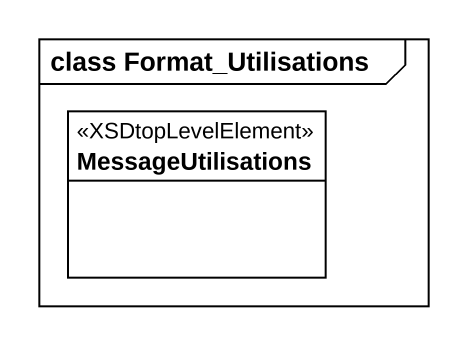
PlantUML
@startuml
mainframe class Format_Utilisations
hide circle
hide empty members
class MessageUtilisations <<XSDtopLevelElement>>
@enduml
